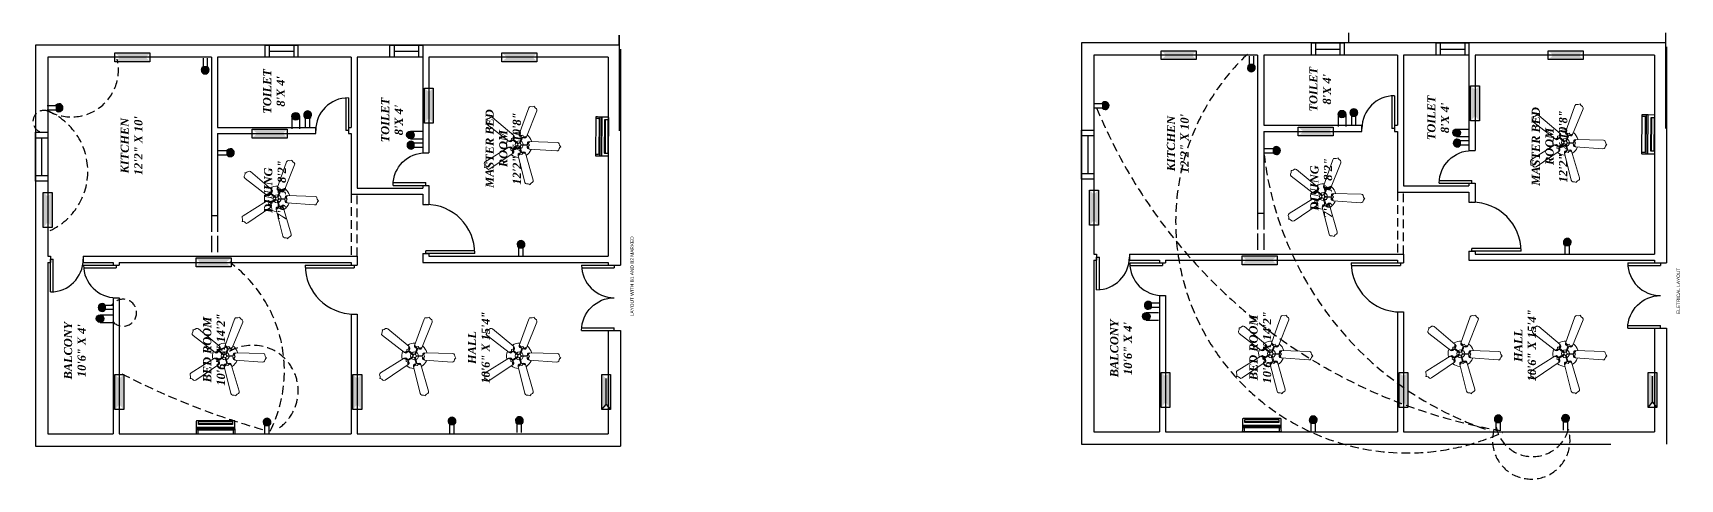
# Model space of a CAD drawing. Header units: millimetres. Extents: x 1844 to 6682, y 1234 to 4565.
# Drawn here: x 2737 to 3945, y 1237 to 1565 of the extents above; entities that cross this region are included whole.
import ezdxf

# ---------------------------------------------------------------- set-up
doc = ezdxf.new("R2010")
doc.units = ezdxf.units.MM
doc.linetypes.add('CURTAIN WALL', pattern=[15, 12, -3])
doc.linetypes.add('ELE_WIRE', pattern=[9.525, 6.35, -3.175])
doc.layers.add('2 DIMENSION', color=7, linetype='Continuous', true_color=0xb50810)
for name, color, linetype in [('5 TEXT', 252, 'Continuous'), ('6 WALL', 252, 'Continuous'), ('CIV_DOOR', 2, 'Continuous'), ('CIV_WINDOW', 3, 'Continuous'), ('LAYER1', 10, 'ELE_WIRE'), ('Layer3', 170, 'ELE_WIRE')]:
    doc.layers.add(name, color=color, linetype=linetype)
doc.layers.add('www.cadblocksfree.com', color=7, linetype='Continuous', lineweight=9)
doc.styles.add('MUDASSIR', font='ANTQUABI.TTF', dxfattribs={"height": 18})
doc.styles.get("Standard").update_dxf_attribs({"font": 'arial.ttf'})

# ---------------------------------------------------------------- blocks, each defined once
blk = doc.blocks.new('D1')
at = {"layer": 'CIV_DOOR'}
for p, q in [((-2, 0), (-2, -24)), ((0, 0), (0, -24)), ((0, -24), (-2, -24))]:
    blk.add_line(p, q, dxfattribs=at)
blk.add_arc((0, -24), 24, 90, 180, dxfattribs=at)
blk = doc.blocks.new('D2')
at = {"layer": 'CIV_DOOR'}
for p, q in [((-2, 0), (-2, -36)), ((0, 0), (0, -36)), ((0, -36), (-2, -36))]:
    blk.add_line(p, q, dxfattribs=at)
blk.add_arc((0, -36), 36, 90, 180, dxfattribs=at)
blk = doc.blocks.new('W2')
at = {"layer": 'CIV_WINDOW'}
for p, q in [((-4.5, 18), (4.5, 18)), ((-4.5, -18), (-4.5, 18)), ((-4.5, 14), (4.5, 14)), ((0, 14), (0, -14)), ((4.5, 18), (4.5, -18)), ((4.5, -14), (-4.5, -14)), ((4.5, -18), (-4.5, -18))]:
    blk.add_line(p, q, dxfattribs=at)
blk = doc.blocks.new('V1')
at = {"layer": 'CIV_WINDOW'}
for p, q in [((-4.5, 12), (4.5, 12)), ((-4.5, -12), (-4.5, 12)), ((4.5, 9), (-4.5, 9)), ((0, 9), (0, -9)), ((4.5, 12), (4.5, -12)), ((4.5, -9), (-4.5, -9)), ((4.5, -12), (-4.5, -12))]:
    blk.add_line(p, q, dxfattribs=at)
blk = doc.blocks.new('A$C62305F1E')
at = {"layer": 'www.cadblocksfree.com', "linetype": 'ByBlock'}
for p, q in [((318, 1471), (310, 1452)), ((310, 1452), (319, 1424)), ((339, 1494), (318, 1471)), ((319, 1424), (636, 960)), ((350, 1518), (339, 1494)), ((351, 1535), (350, 1518)), ((370, 1529), (351, 1535)), ((392, 1529), (370, 1529)), ((424, 1539), (392, 1529)), ((447, 1535), (424, 1539)), ((464, 1520), (447, 1535)), ((760, 1046), (464, 1520)), ((1217, 1480), (874, 1036)), ((993, 944), (1353, 1372)), ((1240, 1498), (1217, 1480)), ((1261, 1496), (1240, 1498)), ((1290, 1483), (1261, 1496)), ((1315, 1480), (1290, 1483)), ((1332, 1484), (1315, 1480)), ((1332, 1465), (1332, 1484)), ((1339, 1444), (1332, 1465)), ((1359, 1416), (1339, 1444)), ((1353, 1372), (1362, 1393)), ((1362, 1393), (1359, 1416)), ((697, 1006), (689, 984)), ((722, 1003), (697, 1006)), ((738, 1008), (722, 1003)), ((726, 976), (753, 1004)), ((728, 972), (758, 997)), ((746, 1025), (738, 1008)), ((749, 1040), (746, 1025)), ((754, 1038), (749, 1040)), ((753, 1004), (760, 1022)), ((760, 1022), (754, 1038)), ((758, 997), (768, 1016)), ((768, 1016), (760, 1046)), ((874, 1036), (865, 1013)), ((865, 1013), (871, 995)), ((871, 995), (900, 961)), ((882, 1031), (874, 1017)), ((874, 1017), (879, 999)), ((879, 999), (904, 966)), ((887, 1030), (882, 1031)), ((888, 1016), (887, 1030)), ((897, 999), (888, 1016)), ((913, 993), (897, 999)), ((29, 708), (18, 688)), ((18, 688), (18, 654)), ((49, 720), (29, 708)), ((591, 855), (49, 720)), ((95, 553), (634, 710)), ((622, 854), (591, 855)), ((597, 847), (594, 843)), ((594, 843), (606, 836)), ((614, 848), (597, 847)), ((606, 836), (620, 823)), ((620, 806), (610, 783)), ((610, 783), (628, 768)), ((629, 835), (614, 848)), ((620, 823), (620, 806)), ((637, 838), (622, 854)), ((634, 735), (627, 723)), ((627, 723), (630, 719)), ((628, 768), (637, 754)), ((647, 801), (629, 835)), ((630, 719), (645, 726)), ((637, 754), (634, 735)), ((634, 710), (654, 724)), ((636, 960), (655, 945)), ((652, 802), (637, 838)), ((645, 971), (643, 967)), ((643, 967), (654, 954)), ((659, 968), (645, 971)), ((645, 726), (652, 744)), ((650, 802), (647, 801)), ((651, 785), (654, 786)), ((652, 744), (651, 785)), ((769, 835), (652, 802)), ((654, 954), (672, 954)), ((654, 724), (661, 742)), ((655, 945), (674, 945)), ((656, 787), (775, 818)), ((661, 742), (656, 787)), ((678, 971), (659, 968)), ((672, 954), (712, 968)), ((674, 945), (715, 963)), ((689, 984), (678, 971)), ((712, 968), (713, 964)), ((715, 963), (781, 859)), ((731, 664), (721, 636)), ((727, 974), (726, 976)), ((796, 870), (728, 972)), ((751, 674), (731, 664)), ((751, 665), (734, 655)), ((789, 677), (751, 674)), ((789, 672), (751, 665)), ((775, 818), (769, 835)), ((781, 859), (796, 870)), ((795, 799), (789, 677)), ((789, 675), (789, 672)), ((813, 799), (795, 799)), ((805, 671), (806, 674)), ((845, 659), (805, 671)), ((806, 676), (813, 799)), ((850, 667), (806, 676)), ((900, 961), (823, 866)), ((823, 866), (837, 856)), ((837, 856), (913, 951)), ((842, 829), (837, 812)), ((837, 812), (951, 769)), ((957, 785), (842, 829)), ((865, 655), (850, 667)), ((904, 966), (902, 963)), ((936, 992), (913, 993)), ((913, 951), (946, 931)), ((915, 953), (917, 955)), ((917, 955), (951, 938)), ((941, 967), (936, 992)), ((951, 953), (941, 967)), ((951, 769), (942, 732)), ((942, 732), (945, 710)), ((945, 710), (969, 691)), ((946, 931), (968, 927)), ((956, 767), (950, 729)), ((950, 729), (955, 710)), ((970, 951), (951, 953)), ((951, 938), (971, 937)), ((953, 768), (956, 767)), ((955, 710), (969, 700)), ((979, 823), (957, 785)), ((962, 782), (959, 784)), ((986, 816), (962, 782)), ((965, 734), (974, 748)), ((968, 715), (965, 734)), ((968, 927), (993, 944)), ((974, 702), (968, 715)), ((969, 700), (974, 702)), ((969, 691), (1487, 481)), ((984, 953), (970, 951)), ((971, 937), (984, 947)), ((974, 748), (997, 760)), ((995, 834), (979, 823)), ((984, 947), (984, 953)), ((1001, 827), (986, 816)), ((991, 799), (1005, 813)), ((991, 783), (991, 799)), ((997, 760), (991, 783)), ((1019, 833), (995, 834)), ((1018, 824), (1001, 827)), ((1005, 813), (1018, 819)), ((1018, 819), (1018, 824)), ((1548, 644), (1019, 833)), ((11, 633), (0, 618)), ((0, 618), (16, 611)), ((18, 654), (11, 633)), ((16, 611), (35, 593)), ((35, 593), (50, 566)), ((50, 566), (66, 553)), ((66, 553), (95, 553)), ((721, 636), (681, 79)), ((734, 655), (729, 639)), ((729, 639), (733, 634)), ((733, 634), (743, 644)), ((743, 644), (760, 653)), ((760, 653), (776, 648)), ((776, 648), (795, 631)), ((795, 631), (814, 644)), ((814, 644), (830, 648)), ((830, 648), (848, 640)), ((860, 647), (845, 659)), ((848, 640), (858, 629)), ((855, 70), (871, 632)), ((858, 629), (862, 631)), ((862, 631), (860, 647)), ((871, 632), (865, 655)), ((1487, 481), (1510, 479)), ((1510, 479), (1531, 489)), ((1531, 489), (1551, 516)), ((1572, 627), (1548, 644)), ((1551, 516), (1569, 529)), ((1569, 529), (1587, 535)), ((1576, 607), (1572, 627)), ((1573, 576), (1576, 607)), ((1578, 550), (1573, 576)), ((1587, 535), (1578, 550)), ((681, 79), (686, 56)), ((686, 56), (702, 39)), ((702, 39), (734, 28)), ((734, 28), (752, 15)), ((752, 15), (764, 0)), ((764, 0), (775, 13)), ((775, 13), (798, 25)), ((798, 25), (828, 32)), ((828, 32), (846, 43)), ((846, 43), (855, 70))]:
    blk.add_line(p, q, dxfattribs=at)
for radius in [80, 32]:
    blk.add_circle((807, 834), radius, dxfattribs=at)
for start, end in [(69.8249, 103.765), (141.8249, 175.765), (213.8249, 247.765), (285.8249, 319.765), (357.8249, 31.765)]:
    blk.add_arc((807, 834), 256, start, end, dxfattribs=at)

msp = doc.modelspace()

# ---------------------------------------------------------------- hatches: boundary and pattern name
at = {"true_color": 0xf8d731}
h = msp.add_hatch(color=40, dxfattribs=at)
h.dxf.hatch_style = 1
h.paths.add_polyline_path([(2822.44, 1550.04), (2796.72, 1550.04), (2800.47, 1546.78), (2819.55, 1546.78)])
h.paths.add_polyline_path([(2819.55, 1546.78), (2800.47, 1546.78), (2796.72, 1543.53), (2822.44, 1543.53)])
h = msp.add_hatch(color=40, dxfattribs=at)
h.dxf.hatch_style = 1
h.paths.add_polyline_path([(3106.24, 1550.04), (3080.52, 1550.04), (3084.26, 1546.78), (3103.34, 1546.78)])
h.paths.add_polyline_path([(3103.34, 1546.78), (3084.26, 1546.78), (3080.52, 1543.53), (3106.24, 1543.53)])
h = msp.add_hatch(color=40, dxfattribs=at)
h.dxf.hatch_style = 1
h.paths.add_polyline_path([(3589.68, 1551.63), (3563.96, 1551.63), (3567.7, 1548.37), (3586.78, 1548.37)])
h.paths.add_polyline_path([(3586.78, 1548.37), (3567.7, 1548.37), (3563.96, 1545.12), (3589.68, 1545.12)])
h = msp.add_hatch(color=40, dxfattribs=at)
h.dxf.hatch_style = 1
h.paths.add_polyline_path([(3873.47, 1551.63), (3847.75, 1551.63), (3851.49, 1548.37), (3870.57, 1548.37)])
h.paths.add_polyline_path([(3870.57, 1548.37), (3851.49, 1548.37), (3847.75, 1545.12), (3873.47, 1545.12)])
at = {"true_color": 0x991b1e}
h = msp.add_hatch(color=244, dxfattribs=at)
h.dxf.hatch_style = 1
h.paths.add_polyline_path([(2864.46, 1539.89), (2861.34, 1539.89, 3.4000032)])
h = msp.add_hatch(color=244, dxfattribs=at)
h.dxf.hatch_style = 1
h.paths.add_polyline_path([(3631.69, 1541.48), (3628.57, 1541.48, 3.4000032)])
at = {"true_color": 0xf8d731}
h = msp.add_hatch(color=40, dxfattribs=at)
h.dxf.hatch_style = 1
h.paths.add_polyline_path([(3023.69, 1524.22), (3023.69, 1498.5), (3026.95, 1502.24), (3026.95, 1521.32)])
h.paths.add_polyline_path([(3026.95, 1521.32), (3026.95, 1502.24), (3030.2, 1498.5), (3030.2, 1524.22)])
h = msp.add_hatch(color=40, dxfattribs=at)
h.dxf.hatch_style = 1
h.paths.add_polyline_path([(3790.92, 1525.81), (3790.92, 1500.09), (3794.18, 1503.83), (3794.18, 1522.91)])
h.paths.add_polyline_path([(3794.18, 1522.91), (3794.18, 1503.83), (3797.43, 1500.09), (3797.43, 1525.81)])
at = {"true_color": 0x991b1e}
h = msp.add_hatch(color=244, dxfattribs=at)
h.dxf.hatch_style = 1
h.paths.add_polyline_path([(2753.28, 1511.32), (2753.28, 1508.2, 3.4000032)])
h = msp.add_hatch(color=244, dxfattribs=at)
h.dxf.hatch_style = 1
h.paths.add_polyline_path([(3520.51, 1512.91), (3520.51, 1509.79, 3.4000032)])
at = {"true_color": 0xf8d731}
h = msp.add_hatch(color=40, dxfattribs=at)
h.dxf.hatch_style = 1
h.paths.add_polyline_path([(2926.56, 1503.47, 1), (2932.13, 1503.47, 1)])
at = {"true_color": 0x991b1e}
h = msp.add_hatch(color=244, dxfattribs=at)
h.dxf.hatch_style = 1
h.paths.add_polyline_path([(2939.63, 1502.1, 3.4000032), (2936.51, 1502.1)])
at = {"true_color": 0xf8d731}
h = msp.add_hatch(color=40, dxfattribs=at)
h.dxf.hatch_style = 1
h.paths.add_polyline_path([(3693.79, 1505.06, 1), (3699.36, 1505.06, 1)])
at = {"true_color": 0x991b1e}
h = msp.add_hatch(color=244, dxfattribs=at)
h.dxf.hatch_style = 1
h.paths.add_polyline_path([(3703.74, 1503.68), (3706.86, 1503.68, 3.4000032)])
at = {"true_color": 0xf8d731}
h = msp.add_hatch(color=40, dxfattribs=at)
h.dxf.hatch_style = 1
h.paths.add_polyline_path([(2922.99, 1494.04), (2897.27, 1494.04), (2901.01, 1490.78), (2920.09, 1490.78)])
h.paths.add_polyline_path([(2920.09, 1490.78), (2901.01, 1490.78), (2897.27, 1487.53), (2922.99, 1487.53)])
h = msp.add_hatch(color=40, dxfattribs=at)
h.dxf.hatch_style = 1
h.paths.add_polyline_path([(3016.22, 1489.78, 1), (3010.65, 1489.78, 1)])
h = msp.add_hatch(color=40, dxfattribs=at)
h.dxf.hatch_style = 1
h.paths.add_polyline_path([(3690.22, 1495.63), (3664.5, 1495.63), (3668.24, 1492.37), (3687.32, 1492.37)])
h.paths.add_polyline_path([(3687.32, 1492.37), (3668.24, 1492.37), (3664.5, 1489.12), (3690.22, 1489.12)])
h = msp.add_hatch(color=40, dxfattribs=at)
h.dxf.hatch_style = 1
h.paths.add_polyline_path([(3783.45, 1491.37, 1), (3777.88, 1491.37, 1)])
at = {"true_color": 0x991b1e}
h = msp.add_hatch(color=244, dxfattribs=at)
h.dxf.hatch_style = 1
h.paths.add_polyline_path([(3783.48, 1482.28), (3783.48, 1485.4, 3.4000032)])
h = msp.add_hatch(color=244, dxfattribs=at)
h.dxf.hatch_style = 1
h.paths.add_polyline_path([(2878.91, 1478.3), (2878.91, 1475.18, 3.4000032)])
h = msp.add_hatch(color=244, dxfattribs=at)
h.dxf.hatch_style = 1
h.paths.add_polyline_path([(3016.25, 1480.69), (3016.25, 1483.81, 3.4000032)])
h = msp.add_hatch(color=244, dxfattribs=at)
h.dxf.hatch_style = 1
h.paths.add_polyline_path([(3646.14, 1479.89), (3646.14, 1476.77, 3.4000032)])
at = {"true_color": 0xf8d731}
h = msp.add_hatch(color=40, dxfattribs=at)
h.dxf.hatch_style = 1
h.paths.add_polyline_path([(2744.19, 1447.58), (2744.19, 1421.86), (2747.45, 1425.6), (2747.45, 1444.68)])
h.paths.add_polyline_path([(2747.45, 1444.68), (2747.45, 1425.6), (2750.7, 1421.86), (2750.7, 1447.58)])
h = msp.add_hatch(color=40, dxfattribs=at)
h.dxf.hatch_style = 1
h.paths.add_polyline_path([(3511.42, 1449.17), (3511.42, 1423.45), (3514.68, 1427.19), (3514.68, 1446.27)])
h.paths.add_polyline_path([(3514.68, 1446.27), (3514.68, 1427.19), (3517.93, 1423.45), (3517.93, 1449.17)])
at = {"true_color": 0x991b1e}
h = msp.add_hatch(color=244, dxfattribs=at)
h.dxf.hatch_style = 1
h.paths.add_polyline_path([(3860.23, 1408.54), (3863.35, 1408.54, 3.4000032)])
h = msp.add_hatch(color=244, dxfattribs=at)
h.dxf.hatch_style = 1
h.paths.add_polyline_path([(3096.12, 1406.95, 3.4000032), (3093, 1406.95)])
at = {"true_color": 0xf8d731}
h = msp.add_hatch(color=40, dxfattribs=at)
h.dxf.hatch_style = 1
h.paths.add_polyline_path([(2856.21, 1392.96), (2881.93, 1392.96), (2878.19, 1396.22), (2859.11, 1396.22)])
h.paths.add_polyline_path([(2859.11, 1396.22), (2878.19, 1396.22), (2881.93, 1399.48), (2856.21, 1399.48)])
h = msp.add_hatch(color=40, dxfattribs=at)
h.dxf.hatch_style = 1
h.paths.add_polyline_path([(3623.44, 1394.55), (3649.16, 1394.55), (3645.42, 1397.81), (3626.34, 1397.81)])
h.paths.add_polyline_path([(3626.34, 1397.81), (3645.42, 1397.81), (3649.16, 1401.06), (3623.44, 1401.06)])
at = {"true_color": 0x991b1e}
h = msp.add_hatch(color=244, dxfattribs=at)
h.dxf.hatch_style = 1
h.paths.add_polyline_path([(2789.74, 1364.7, 3.4000032), (2789.74, 1361.58)])
h = msp.add_hatch(color=244, dxfattribs=at)
h.dxf.hatch_style = 1
h.paths.add_polyline_path([(3556.97, 1363.17), (3556.97, 1366.29, 3.4000032)])
at = {"true_color": 0xf8d731}
h = msp.add_hatch(color=40, dxfattribs=at)
h.dxf.hatch_style = 1
h.paths.add_polyline_path([(2788.6, 1354.99, 1), (2783.03, 1354.99, 1)])
h = msp.add_hatch(color=40, dxfattribs=at)
h.dxf.hatch_style = 1
h.paths.add_polyline_path([(3555.83, 1356.58, 1), (3550.26, 1356.58, 1)])
h = msp.add_hatch(color=40, dxfattribs=at)
h.dxf.hatch_style = 1
h.paths.add_polyline_path([(2796.69, 1313.93), (2796.69, 1288.21), (2799.95, 1291.95), (2799.95, 1311.03)])
h.paths.add_polyline_path([(2799.95, 1311.03), (2799.95, 1291.95), (2803.2, 1288.21), (2803.2, 1313.93)])
h = msp.add_hatch(color=40, dxfattribs=at)
h.dxf.hatch_style = 1
h.paths.add_polyline_path([(2971.19, 1313.93), (2971.19, 1288.21), (2974.45, 1291.95), (2974.45, 1311.03)])
h.paths.add_polyline_path([(2974.45, 1311.03), (2974.45, 1291.95), (2977.7, 1288.21), (2977.7, 1313.93)])
h = msp.add_hatch(color=40, dxfattribs=at)
h.dxf.hatch_style = 1
h.paths.add_polyline_path([(3153.77, 1313.93), (3153.77, 1288.21), (3157.02, 1291.95), (3157.02, 1311.03)])
h.paths.add_polyline_path([(3157.02, 1311.03), (3157.02, 1291.95), (3160.28, 1288.21), (3160.28, 1313.93)])
h = msp.add_hatch(color=40, dxfattribs=at)
h.dxf.hatch_style = 1
h.paths.add_polyline_path([(3563.92, 1315.52), (3563.92, 1289.8), (3567.18, 1293.54), (3567.18, 1312.62)])
h.paths.add_polyline_path([(3567.18, 1312.62), (3567.18, 1293.54), (3570.43, 1289.8), (3570.43, 1315.52)])
h = msp.add_hatch(color=40, dxfattribs=at)
h.dxf.hatch_style = 1
h.paths.add_polyline_path([(3738.42, 1315.52), (3738.42, 1289.8), (3741.68, 1293.54), (3741.68, 1312.62)])
h.paths.add_polyline_path([(3741.68, 1312.62), (3741.68, 1293.54), (3744.93, 1289.8), (3744.93, 1315.52)])
h = msp.add_hatch(color=40, dxfattribs=at)
h.dxf.hatch_style = 1
h.paths.add_polyline_path([(3921, 1315.52), (3921, 1289.8), (3924.25, 1293.54), (3924.25, 1312.62)])
h.paths.add_polyline_path([(3924.25, 1312.62), (3924.25, 1293.54), (3927.51, 1289.8), (3927.51, 1315.52)])
at = {"true_color": 0x991b1e}
h = msp.add_hatch(color=244, dxfattribs=at)
h.dxf.hatch_style = 1
h.paths.add_polyline_path([(2909.83, 1276.53, 3.4000032), (2906.71, 1276.53)])
h = msp.add_hatch(color=244, dxfattribs=at)
h.dxf.hatch_style = 1
h.paths.add_polyline_path([(3045.52, 1277.24, 3.4000032), (3042.4, 1277.24)])
h = msp.add_hatch(color=244, dxfattribs=at)
h.dxf.hatch_style = 1
h.paths.add_polyline_path([(3094.89, 1277.65, 3.4000032), (3091.77, 1277.65)])
h = msp.add_hatch(color=244, dxfattribs=at)
h.dxf.hatch_style = 1
h.paths.add_polyline_path([(3673.94, 1278.12), (3677.06, 1278.12, 3.4000032)])
h = msp.add_hatch(color=244, dxfattribs=at)
h.dxf.hatch_style = 1
h.paths.add_polyline_path([(3809.63, 1278.83), (3812.75, 1278.83, 3.4000032)])
h = msp.add_hatch(color=244, dxfattribs=at)
h.dxf.hatch_style = 1
h.paths.add_polyline_path([(3859, 1279.24), (3862.12, 1279.24, 3.4000032)])

# ---------------------------------------------------------------- linework, layer by layer
for p, q in [((3166.62, 1555.78), (3166.62, 1563.11)), ((3166.62, 1563.11), (3166.62, 1492.84)), ((3701.59, 1557.37), (3701.59, 1564.7)), ((3933.85, 1564.7), (3933.85, 1494.43)), ((2861.34, 1546.14), (2861.34, 1539.89)), ((2864.46, 1546.14), (2864.46, 1539.89)), ((3628.57, 1547.73), (3628.57, 1541.48)), ((3631.69, 1547.73), (3631.69, 1541.48)), ((2861.34, 1539.89), (2861.34, 1539.89)), ((2864.46, 1539.89), (2861.34, 1539.89)), ((2864.46, 1539.89), (2864.46, 1539.89)), ((3628.57, 1541.48), (3628.57, 1541.48)), ((3631.69, 1541.48), (3628.57, 1541.48)), ((3631.69, 1541.48), (3631.69, 1541.48)), ((2747.03, 1511.32), (2753.28, 1511.32)), ((2750.11, 1511.32), (2750.11, 1511.32)), ((3514.26, 1512.91), (3520.51, 1512.91)), ((3517.34, 1512.91), (3517.34, 1512.91)), ((2747.03, 1508.2), (2753.28, 1508.2)), ((2750.11, 1508.2), (2750.11, 1508.2)), ((2926.56, 1503.47), (2926.56, 1494.37)), ((2932.13, 1503.47), (2932.13, 1494.37)), ((2936.51, 1495.85), (2936.51, 1502.1)), ((2936.51, 1502.1), (2936.51, 1502.1)), ((2936.51, 1502.1), (2939.63, 1502.1)), ((2939.63, 1495.85), (2939.63, 1502.1)), ((2939.63, 1502.1), (2939.63, 1502.1)), ((3514.26, 1509.79), (3520.51, 1509.79)), ((3517.34, 1509.79), (3517.34, 1509.79)), ((3693.79, 1505.06), (3693.79, 1495.95)), ((3699.36, 1505.06), (3699.36, 1495.95)), ((3703.74, 1497.44), (3703.74, 1503.68)), ((3703.74, 1503.68), (3703.74, 1503.68)), ((3703.74, 1503.68), (3706.86, 1503.68)), ((3706.86, 1497.44), (3706.86, 1503.68)), ((3706.86, 1503.68), (3706.86, 1503.68)), ((3013.44, 1492.57), (3022.54, 1492.57)), ((3013.44, 1487), (3022.54, 1487)), ((3780.67, 1494.15), (3789.77, 1494.15)), ((3780.67, 1488.59), (3789.77, 1488.59)), ((2872.66, 1478.3), (2878.91, 1478.3)), ((2872.66, 1475.18), (2878.91, 1475.18)), ((2878.91, 1478.3), (2878.91, 1478.3)), ((2878.91, 1478.3), (2878.91, 1475.18)), ((2878.91, 1475.18), (2878.91, 1475.18)), ((3022.5, 1483.81), (3016.25, 1483.81)), ((3016.25, 1483.81), (3016.25, 1483.81)), ((3016.25, 1480.69), (3016.25, 1483.81)), ((3022.5, 1480.69), (3016.25, 1480.69)), ((3016.25, 1480.69), (3016.25, 1480.69)), ((3639.89, 1479.89), (3646.14, 1479.89)), ((3639.89, 1476.77), (3646.14, 1476.77)), ((3646.14, 1479.89), (3646.14, 1479.89)), ((3646.14, 1479.89), (3646.14, 1476.77)), ((3646.14, 1476.77), (3646.14, 1476.77)), ((3789.73, 1485.4), (3783.48, 1485.4)), ((3783.48, 1485.4), (3783.48, 1485.4)), ((3783.48, 1482.28), (3783.48, 1485.4)), ((3789.73, 1482.28), (3783.48, 1482.28)), ((3783.48, 1482.28), (3783.48, 1482.28)), ((3093, 1400.7), (3093, 1406.95)), ((3093, 1406.95), (3093, 1406.95)), ((3093, 1406.95), (3096.12, 1406.95)), ((3096.12, 1400.7), (3096.12, 1406.95)), ((3096.12, 1406.95), (3096.12, 1406.95)), ((3860.23, 1402.29), (3860.23, 1408.54)), ((3860.23, 1408.54), (3860.23, 1408.54)), ((3860.23, 1408.54), (3863.35, 1408.54)), ((3863.35, 1402.29), (3863.35, 1408.54)), ((3863.35, 1408.54), (3863.35, 1408.54)), ((3563.21, 1366.29), (3556.97, 1366.29)), ((3556.97, 1366.29), (3556.97, 1366.29)), ((3556.97, 1363.17), (3556.97, 1366.29)), ((2785.81, 1357.77), (2794.92, 1357.77)), ((2795.98, 1364.7), (2789.74, 1364.7)), ((2789.74, 1364.7), (2789.74, 1364.7)), ((2789.74, 1361.58), (2789.74, 1364.7)), ((2795.98, 1361.58), (2789.74, 1361.58)), ((2789.74, 1361.58), (2789.74, 1361.58)), ((3553.04, 1359.36), (3562.15, 1359.36)), ((3553.04, 1353.79), (3562.15, 1353.79)), ((3563.21, 1363.17), (3556.97, 1363.17)), ((3556.97, 1363.17), (3556.97, 1363.17)), ((2785.81, 1352.2), (2794.92, 1352.2)), ((3157.02, 1291.95), (3157.02, 1311.03)), ((3924.25, 1293.54), (3924.25, 1312.62)), ((3921, 1289.8), (3924.25, 1293.54)), ((3924.25, 1293.54), (3927.51, 1289.8)), ((3153.77, 1288.21), (3157.02, 1291.95)), ((3157.02, 1291.95), (3160.28, 1288.21)), ((2906.71, 1270.28), (2906.71, 1276.53)), ((2906.71, 1276.53), (2906.71, 1276.53)), ((2906.71, 1276.53), (2909.83, 1276.53)), ((2909.83, 1270.28), (2909.83, 1276.53)), ((2909.83, 1276.53), (2909.83, 1276.53)), ((3042.4, 1271), (3042.4, 1277.24)), ((3042.4, 1277.24), (3042.4, 1277.24)), ((3042.4, 1277.24), (3045.52, 1277.24)), ((3045.52, 1271), (3045.52, 1277.24)), ((3045.52, 1277.24), (3045.52, 1277.24)), ((3091.77, 1271.41), (3091.77, 1277.65)), ((3091.77, 1277.65), (3091.77, 1277.65)), ((3091.77, 1277.65), (3094.89, 1277.65)), ((3094.89, 1271.41), (3094.89, 1277.65)), ((3094.89, 1277.65), (3094.89, 1277.65)), ((3673.94, 1271.87), (3673.94, 1278.12)), ((3673.94, 1278.12), (3673.94, 1278.12)), ((3673.94, 1278.12), (3677.06, 1278.12)), ((3677.06, 1271.87), (3677.06, 1278.12)), ((3677.06, 1278.12), (3677.06, 1278.12)), ((3809.63, 1272.59), (3809.63, 1278.83)), ((3809.63, 1278.83), (3809.63, 1278.83)), ((3809.63, 1278.83), (3812.75, 1278.83)), ((3812.75, 1272.59), (3812.75, 1278.83)), ((3812.75, 1278.83), (3812.75, 1278.83)), ((3859, 1273), (3859, 1279.24)), ((3859, 1279.24), (3859, 1279.24)), ((3859, 1279.24), (3862.12, 1279.24)), ((3862.12, 1273), (3862.12, 1279.24)), ((3862.12, 1279.24), (3862.12, 1279.24))]:
    msp.add_line(p, q)
for points in [[(2796.72, 1550.04), (2822.44, 1550.04), (2822.44, 1543.53), (2796.72, 1543.53)], [(3080.52, 1550.04), (3106.24, 1550.04), (3106.24, 1543.53), (3080.52, 1543.53)], [(3563.96, 1551.63), (3589.68, 1551.63), (3589.68, 1545.12), (3563.96, 1545.12)], [(3847.75, 1551.63), (3873.47, 1551.63), (3873.47, 1545.12), (3847.75, 1545.12)], [(3023.69, 1498.5), (3023.69, 1524.22), (3030.2, 1524.22), (3030.2, 1498.5)], [(3790.92, 1500.09), (3790.92, 1525.81), (3797.43, 1525.81), (3797.43, 1500.09)], [(2897.27, 1494.04), (2922.99, 1494.04), (2922.99, 1487.53), (2897.27, 1487.53)], [(3664.5, 1495.63), (3690.22, 1495.63), (3690.22, 1489.12), (3664.5, 1489.12)], [(2744.19, 1421.86), (2744.19, 1447.58), (2750.7, 1447.58), (2750.7, 1421.86)], [(3511.42, 1423.45), (3511.42, 1449.17), (3517.93, 1449.17), (3517.93, 1423.45)], [(2881.93, 1392.96), (2856.21, 1392.96), (2856.21, 1399.48), (2881.93, 1399.48)], [(3649.16, 1394.55), (3623.44, 1394.55), (3623.44, 1401.06), (3649.16, 1401.06)], [(2796.69, 1288.21), (2796.69, 1313.93), (2803.2, 1313.93), (2803.2, 1288.21)], [(2971.19, 1288.21), (2971.19, 1313.93), (2977.7, 1313.93), (2977.7, 1288.21)], [(3153.77, 1288.21), (3153.77, 1313.93), (3160.28, 1313.93), (3160.28, 1288.21)], [(3563.92, 1289.8), (3563.92, 1315.52), (3570.43, 1315.52), (3570.43, 1289.8)], [(3738.42, 1289.8), (3738.42, 1315.52), (3744.93, 1315.52), (3744.93, 1289.8)], [(3921, 1289.8), (3921, 1315.52), (3927.51, 1315.52), (3927.51, 1289.8)]]:
    msp.add_lwpolyline(points, close=True)
for centre in [(2929.34, 1503.47), (3696.57, 1505.06), (3013.44, 1489.78), (3780.67, 1491.37), (2785.81, 1354.99), (3553.04, 1356.58)]:
    msp.add_circle(centre, 2.78)
for centre, start, end in [((2862.9, 1537.47), 122.77905, 57.22095), ((3630.13, 1539.06), 122.77905, 57.22095), ((2755.7, 1509.76), 212.77905, 147.22095), ((3522.93, 1511.35), 212.77905, 147.22095), ((2938.07, 1504.52), 302.77905, 237.22095), ((3705.3, 1506.11), 302.77905, 237.22095), ((3781.06, 1483.84), 32.77905, 327.22095), ((2881.33, 1476.74), 212.77905, 147.22095), ((3013.83, 1482.25), 32.77905, 327.22095), ((3648.56, 1478.33), 212.77905, 147.22095), ((3861.79, 1410.96), 302.77905, 237.22095), ((3094.56, 1409.37), 302.77905, 237.22095), ((2787.31, 1363.14), 32.77905, 327.22095), ((3554.54, 1364.73), 32.77905, 327.22095), ((2908.27, 1278.95), 302.77905, 237.22095), ((3043.96, 1279.67), 302.77905, 237.22095), ((3093.33, 1280.08), 302.77905, 237.22095), ((3675.5, 1280.54), 302.77905, 237.22095), ((3811.19, 1281.26), 302.77905, 237.22095), ((3860.56, 1281.67), 302.77905, 237.22095)]:
    msp.add_arc(centre, 2.88, start, end)
at = {"layer": '2 DIMENSION'}
for points in [[(3149.41, 1503.09, 0.1370235), (3149.3, 1502.74), (3149.3, 1502.6), (3149.09, 1474.81, 0.1173538), (3149.2, 1474.31), (3149.27, 1474.31), (3149.34, 1474.35, -0.0167744), (3153.58, 1474.45), (3158.15, 1474.42, 0.3753807), (3158.69, 1474.91), (3158.89, 1502.35, 0.38671), (3158.36, 1502.85), (3153.79, 1502.89, -0.0169697), (3149.55, 1503.05), (3149.47, 1503.09), (3149.41, 1503.09)], [(3149.1, 1475.64), (3151.35, 1475.62, 0.3757179), (3151.87, 1476.37), (3152.05, 1501, 0.3817549), (3151.54, 1501.76), (3149.29, 1501.76)], [(3916.64, 1504.68, 0.1370235), (3916.54, 1504.33), (3916.53, 1504.19), (3916.33, 1476.4, 0.1173538), (3916.43, 1475.9), (3916.5, 1475.9), (3916.57, 1475.94, -0.0167744), (3920.81, 1476.04), (3925.38, 1476.01, 0.3753807), (3925.92, 1476.5), (3926.12, 1503.94, 0.38671), (3925.59, 1504.44), (3921.02, 1504.48, -0.0169697), (3916.78, 1504.64), (3916.7, 1504.68), (3916.64, 1504.68)], [(3916.33, 1477.23), (3918.58, 1477.21, 0.3757179), (3919.1, 1477.96), (3919.28, 1502.58, 0.3817549), (3918.77, 1503.35), (3916.52, 1503.35)], [(3623.41, 1272.12, 0.1370235), (3623.76, 1272.01), (3623.91, 1272.01), (3651.7, 1272.01, 0.1173538), (3652.19, 1272.12), (3652.19, 1272.18), (3652.15, 1272.25, -0.0167744), (3652.02, 1276.5), (3652.02, 1281.06, 0.3753807), (3651.52, 1281.6), (3624.08, 1281.6, 0.38671), (3623.59, 1281.07), (3623.58, 1276.5, -0.0169697), (3623.45, 1272.26), (3623.41, 1272.18), (3623.41, 1272.12)], [(2856.18, 1270.53, 0.1370235), (2856.53, 1270.42), (2856.68, 1270.42), (2884.47, 1270.42, 0.1173538), (2884.96, 1270.53), (2884.96, 1270.59), (2884.92, 1270.66, -0.0167744), (2884.79, 1274.91), (2884.79, 1279.47, 0.3753807), (2884.29, 1280.02), (2856.85, 1280.02, 0.38671), (2856.35, 1279.48), (2856.35, 1274.91, -0.0169697), (2856.22, 1270.67), (2856.18, 1270.59), (2856.18, 1270.53)], [(2883.63, 1270.42), (2883.63, 1272.66, 0.3757179), (2882.88, 1273.19), (2858.26, 1273.19, 0.3817549), (2857.5, 1272.66), (2857.51, 1270.42)], [(3650.86, 1272.01), (3650.86, 1274.25, 0.3757179), (3650.12, 1274.77), (3625.49, 1274.77, 0.3817549), (3624.73, 1274.25), (3624.74, 1272.01)]]:
    msp.add_lwpolyline(points, format="xyb", dxfattribs=at)
for points in [[(3152.37, 1502.43), (3152.18, 1474.93)], [(3152.31, 1474.94), (3152.51, 1502.43)], [(3153.69, 1502.4), (3153.49, 1474.95)], [(3153.62, 1474.95), (3153.82, 1502.4)], [(3156.15, 1476.21), (3156.33, 1501.09)], [(3156.42, 1476.21), (3156.6, 1501.09)], [(3919.61, 1504.02), (3919.41, 1476.52)], [(3919.54, 1476.53), (3919.74, 1504.02)], [(3920.92, 1503.99), (3920.72, 1476.54)], [(3920.85, 1476.54), (3921.05, 1503.98)], [(3923.38, 1477.8), (3923.56, 1502.68)], [(3923.65, 1477.8), (3923.83, 1502.68)], [(2884.31, 1273.63), (2856.82, 1273.63)], [(2856.82, 1273.5), (2884.32, 1273.5)], [(2884.29, 1274.95), (2856.84, 1274.95)], [(2856.84, 1274.81), (2884.29, 1274.81)], [(2883.01, 1277.73), (2858.13, 1277.73)], [(2883.01, 1277.46), (2858.13, 1277.46)], [(3651.55, 1275.22), (3624.05, 1275.22)], [(3624.05, 1275.09), (3651.55, 1275.09)], [(3624.07, 1276.4), (3651.52, 1276.4)], [(3651.52, 1276.53), (3624.08, 1276.53)], [(3650.24, 1279.32), (3625.36, 1279.32)], [(3650.24, 1279.05), (3625.36, 1279.05)]]:
    msp.add_lwpolyline(points, dxfattribs=at)
for points in [[(3155.84, 1476.39), (3156.02, 1500.92, -0.4142136), (3156.2, 1501.09), (3158.1, 1501.08, -0.4142136), (3158.27, 1500.9), (3158.09, 1476.37, -0.4142136), (3157.92, 1476.2), (3156.02, 1476.21, -0.4142136)], [(3923.07, 1477.98), (3923.25, 1502.51, -0.4142136), (3923.43, 1502.68), (3925.33, 1502.67, -0.4142136), (3925.5, 1502.49), (3925.32, 1477.96, -0.4142136), (3925.15, 1477.79), (3923.25, 1477.8, -0.4142136)], [(3650.07, 1278.74), (3625.54, 1278.74, -0.4142136), (3625.36, 1278.92), (3625.36, 1280.82, -0.4142136), (3625.54, 1280.99), (3650.07, 1280.99, -0.4142136), (3650.24, 1280.82), (3650.24, 1278.92, -0.4142136)], [(2882.83, 1277.15), (2858.31, 1277.15, -0.4142136), (2858.13, 1277.33), (2858.13, 1279.23, -0.4142136), (2858.31, 1279.4), (2882.83, 1279.4, -0.4142136), (2883.01, 1279.23), (2883.01, 1277.33, -0.4142136)]]:
    msp.add_lwpolyline(points, format="xyb", close=True, dxfattribs=at)
at = {"layer": '6 WALL'}
for p, q in [((3166.62, 1555.78), (2738.45, 1555.78)), ((2738.45, 1555.78), (2738.45, 1261.28)), ((2867.45, 1546.78), (2747.45, 1546.78)), ((2747.45, 1546.78), (2747.45, 1400.78)), ((2867.45, 1546.78), (2867.45, 1430.78)), ((2969.95, 1546.78), (2871.95, 1546.78)), ((2871.95, 1546.78), (2871.95, 1495.28)), ((2969.95, 1546.78), (2969.95, 1495.28)), ((3022.45, 1546.78), (2974.45, 1546.78)), ((2974.45, 1546.78), (2974.45, 1450.78)), ((3022.45, 1546.78), (3022.45, 1476.78)), ((3158.45, 1546.78), (3026.95, 1546.78)), ((3026.95, 1546.78), (3026.95, 1476.78)), ((3158.45, 1546.78), (3158.45, 1400.78)), ((3167.45, 1552.78), (3167.45, 1394.28)), ((3933.85, 1557.37), (3505.68, 1557.37)), ((3505.68, 1557.37), (3505.68, 1262.87)), ((3634.68, 1548.37), (3514.68, 1548.37)), ((3514.68, 1548.37), (3514.68, 1402.37)), ((3634.68, 1548.37), (3634.68, 1432.37)), ((3737.18, 1548.37), (3639.18, 1548.37)), ((3639.18, 1548.37), (3639.18, 1496.87)), ((3737.18, 1548.37), (3737.18, 1496.87)), ((3789.68, 1548.37), (3741.68, 1548.37)), ((3741.68, 1548.37), (3741.68, 1452.37)), ((3789.68, 1548.37), (3789.68, 1478.37)), ((3925.68, 1548.37), (3794.18, 1548.37)), ((3794.18, 1548.37), (3794.18, 1478.37)), ((3925.68, 1548.37), (3925.68, 1402.37)), ((3934.68, 1554.37), (3934.68, 1395.87)), ((2871.95, 1495.28), (2943.95, 1495.28)), ((2871.95, 1490.78), (2943.95, 1490.78)), ((2871.95, 1490.78), (2871.95, 1430.78)), ((2943.95, 1490.78), (2943.95, 1495.28)), ((2967.95, 1495.28), (2969.95, 1495.28)), ((2967.95, 1495.28), (2967.95, 1490.78)), ((2967.95, 1490.78), (2969.95, 1490.78)), ((2969.95, 1490.78), (2969.95, 1446.28)), ((3639.18, 1496.87), (3711.18, 1496.87)), ((3639.18, 1492.37), (3711.18, 1492.37)), ((3639.18, 1492.37), (3639.18, 1432.37)), ((3711.18, 1492.37), (3711.18, 1496.87)), ((3735.18, 1496.87), (3737.18, 1496.87)), ((3735.18, 1496.87), (3735.18, 1492.37)), ((3735.18, 1492.37), (3737.18, 1492.37)), ((3737.18, 1492.37), (3737.18, 1447.87)), ((3022.45, 1476.78), (3026.95, 1476.78)), ((3789.68, 1478.37), (3794.18, 1478.37)), ((2974.45, 1450.78), (3022.45, 1450.78)), ((3022.45, 1452.78), (3026.95, 1452.78)), ((3022.45, 1452.78), (3022.45, 1450.78)), ((3026.95, 1452.78), (3026.95, 1438.78)), ((3741.68, 1452.37), (3789.68, 1452.37)), ((3789.68, 1454.37), (3794.18, 1454.37)), ((3789.68, 1454.37), (3789.68, 1452.37)), ((3794.18, 1454.37), (3794.18, 1440.37)), ((2969.95, 1446.28), (3022.45, 1446.28)), ((3022.45, 1446.28), (3022.45, 1438.78)), ((3022.45, 1438.78), (3026.95, 1438.78)), ((3737.18, 1447.87), (3789.68, 1447.87)), ((3789.68, 1447.87), (3789.68, 1440.37)), ((3789.68, 1440.37), (3794.18, 1440.37)), ((2867.45, 1430.78), (2871.95, 1430.78)), ((3634.68, 1432.37), (3639.18, 1432.37)), ((3022.45, 1402.78), (3026.95, 1402.78)), ((3022.45, 1402.78), (3022.45, 1396.28)), ((3026.95, 1402.78), (3026.95, 1400.78)), ((3514.68, 1402.37), (3516.68, 1402.37)), ((3516.68, 1402.37), (3516.68, 1397.87)), ((3540.68, 1402.37), (3741.68, 1402.37)), ((3540.68, 1402.37), (3540.68, 1397.87)), ((3741.68, 1402.37), (3741.68, 1395.87)), ((3789.68, 1404.37), (3794.18, 1404.37)), ((3789.68, 1404.37), (3789.68, 1397.87)), ((3794.18, 1404.37), (3794.18, 1402.37)), ((3794.18, 1402.37), (3925.68, 1402.37)), ((2747.45, 1400.78), (2749.45, 1400.78)), ((2747.45, 1396.28), (2747.45, 1270.28)), ((2747.45, 1396.28), (2749.45, 1396.28)), ((2749.45, 1400.78), (2749.45, 1396.28)), ((2773.45, 1400.78), (2974.45, 1400.78)), ((2773.45, 1400.78), (2773.45, 1396.28)), ((2773.45, 1396.28), (2795.45, 1396.28)), ((2795.45, 1396.28), (2795.45, 1394.28)), ((2795.45, 1394.28), (2799.95, 1394.28)), ((2799.95, 1396.28), (2969.95, 1396.28)), ((2799.95, 1396.28), (2799.95, 1394.28)), ((2871.95, 1396.28), (2969.95, 1396.28)), ((2969.95, 1396.28), (2969.95, 1394.28)), ((2969.95, 1394.28), (2974.45, 1394.28)), ((2974.45, 1400.78), (2974.45, 1394.28)), ((3022.45, 1396.28), (3158.45, 1396.28)), ((3026.95, 1400.78), (3158.45, 1400.78)), ((3158.45, 1396.28), (3158.45, 1394.28)), ((3158.45, 1394.28), (3167.45, 1394.28)), ((3514.68, 1397.87), (3514.68, 1271.87)), ((3514.68, 1397.87), (3516.68, 1397.87)), ((3540.68, 1397.87), (3562.68, 1397.87)), ((3562.68, 1397.87), (3562.68, 1395.87)), ((3562.68, 1395.87), (3567.18, 1395.87)), ((3567.18, 1397.87), (3737.18, 1397.87)), ((3567.18, 1397.87), (3567.18, 1395.87)), ((3639.18, 1397.87), (3737.18, 1397.87)), ((3737.18, 1397.87), (3737.18, 1395.87)), ((3737.18, 1395.87), (3741.68, 1395.87)), ((3789.68, 1397.87), (3925.68, 1397.87)), ((3925.68, 1397.87), (3925.68, 1395.87)), ((3925.68, 1395.87), (3934.68, 1395.87)), ((2795.45, 1370.28), (2799.95, 1370.28)), ((2795.45, 1370.28), (2795.45, 1270.28)), ((2799.95, 1370.28), (2799.95, 1270.28)), ((3562.68, 1371.87), (3567.18, 1371.87)), ((3562.68, 1371.87), (3562.68, 1271.87)), ((3567.18, 1371.87), (3567.18, 1271.87)), ((2969.95, 1358.28), (2974.45, 1358.28)), ((2969.95, 1358.28), (2969.95, 1270.28)), ((2974.45, 1358.28), (2974.45, 1270.28)), ((3737.18, 1359.87), (3741.68, 1359.87)), ((3737.18, 1359.87), (3737.18, 1271.87)), ((3741.68, 1359.87), (3741.68, 1271.87)), ((3158.45, 1346.28), (3167.45, 1346.28)), ((3158.45, 1346.28), (3158.45, 1270.28)), ((3167.45, 1346.28), (3167.45, 1261.28)), ((3925.68, 1347.87), (3934.68, 1347.87)), ((3925.68, 1347.87), (3925.68, 1271.87)), ((3934.68, 1347.87), (3934.68, 1262.87)), ((2747.45, 1270.28), (2795.45, 1270.28)), ((2799.95, 1270.28), (2969.95, 1270.28)), ((2974.45, 1270.28), (3158.45, 1270.28)), ((3514.68, 1271.87), (3562.68, 1271.87)), ((3567.18, 1271.87), (3737.18, 1271.87)), ((3741.68, 1271.87), (3925.68, 1271.87)), ((2738.45, 1261.28), (3126.45, 1261.28)), ((3126.45, 1261.28), (3167.45, 1261.28)), ((3505.68, 1262.87), (3893.68, 1262.87)), ((3661.42, 1262.87), (3702.41, 1262.87))]:
    msp.add_line(p, q, dxfattribs=at)
at = {"layer": 'CIV_DOOR', "linetype": 'ELE_WIRE'}
for p, q in [((2969.95, 1446.28), (2969.95, 1400.78)), ((2974.45, 1400.78), (2974.45, 1446.28)), ((3737.18, 1447.87), (3737.18, 1402.37)), ((3741.68, 1402.37), (3741.68, 1447.87))]:
    msp.add_line(p, q, dxfattribs=at)
at = {"layer": 'CIV_DOOR', "linetype": 'CURTAIN WALL'}
for p, q in [((2867.45, 1430.78), (2867.45, 1400.78)), ((2871.95, 1430.78), (2871.95, 1400.78)), ((3634.68, 1432.37), (3634.68, 1402.37)), ((3639.18, 1432.37), (3639.18, 1402.37))]:
    msp.add_line(p, q, dxfattribs=at)
at = {"layer": 'LAYER1'}
for centre, radius, start, end in [((3744.48, 1426.22), 169.87, 133.67016, 294.3644), ((3879.23, 1659.55), 392.37, 202.46192, 260.19447), ((3881.35, 1504.07), 243.6, 186.63543, 251.6115), ((3835.38, 1265.61), 28.43, 163.62001, 16.37999), ((3836.35, 1280.98), 27.32, 190.9805, 344.38007)]:
    msp.add_arc(centre, radius, start, end, dxfattribs=at)
at = {"layer": 'Layer3'}
for centre, radius, start, end in [((2764.78, 1537.53), 34.53, 241.61676, 13.35596), ((2744.7, 1499.73), 8.08, 66.68238, 262.82947), ((2728.91, 1463.1), 47.97, 295.15429, 66.68238), ((2821.91, 1316.72), 99.1, 333.413, 53.44662), ((2802.7, 1359.29), 9.92, 220.6521, 147.82723), ((2897.69, 1301.94), 33.46, 306.29529, 126.29529), ((3055.61, 1804.62), 551.93, 242.61131, 254.1505)]:
    msp.add_arc(centre, radius, start, end, dxfattribs=at)

# ---------------------------------------------------------------- block references
at = {"layer": 'CIV_DOOR'}
for p in [(2967.95, 1517.03), (3735.18, 1518.62)]:
    msp.add_blockref('D1', p, dxfattribs=at)
at = {"layer": 'CIV_DOOR', "xscale": -1, "rotation": 90}
for p in [(3000.7, 1452.78), (3767.93, 1454.37), (3138.95, 1346.28), (3906.18, 1347.87)]:
    msp.add_blockref('D1', p, dxfattribs=at)
at = {"layer": 'CIV_DOOR'}
for name, p, rotation in [('D2', (3060.7, 1402.78), 270), ('D2', (3827.93, 1404.37), 270), ('D1', (2749.45, 1374.53), 180), ('D1', (2773.7, 1394.28), 90), ('D2', (2936.2, 1394.28), 90), ('D1', (3138.95, 1394.28), 90), ('D1', (3516.68, 1376.12), 180), ('D1', (3540.93, 1395.87), 90), ('D2', (3703.43, 1395.87), 90), ('D1', (3906.18, 1395.87), 90)]:
    msp.add_blockref(name, p, dxfattribs=dict(at, rotation=rotation))
at = {"layer": 'CIV_WINDOW', "rotation": 90}
for p in [(2918.89, 1551.28), (3010.45, 1551.28), (3686.12, 1552.87), (3777.68, 1552.87)]:
    msp.add_blockref('V1', p, dxfattribs=at)
at = {"layer": 'CIV_WINDOW'}
for p in [(2742.95, 1473.78), (3510.18, 1475.37)]:
    msp.add_blockref('W2', p, dxfattribs=at)
at = {"layer": 'www.cadblocksfree.com', "xscale": 0.03642219850645779, "yscale": 0.03642219850645779, "zscale": 0.03642219850645779, "rotation": 90}
for p in [(3123.64, 1453.22), (3890.87, 1454.81), (2946.06, 1413.59), (3713.29, 1415.18), (2907.94, 1298.22), (3046.85, 1298.22), (3123.64, 1298.22), (3675.17, 1299.81), (3814.08, 1299.81), (3890.87, 1299.81)]:
    msp.add_blockref('A$C62305F1E', p, dxfattribs=at)

# ---------------------------------------------------------------- texts
at = {"char_height": 2.5, "attachment_point": 1, "rotation": 90}
for s, insert in [('LAYOUT WITH B1 AND B2 MARKED', (3174.74, 1356.75)), ('ELETRICAL LAYOUT', (3941.97, 1358.34))]:
    msp.add_mtext_dynamic_manual_height_columns(s, width=187.077, gutter_width=12.5, heights=[0], dxfattribs=dict(at, insert=insert))
at = {"layer": '5 TEXT', "char_height": 6, "attachment_point": 1, "rotation": 90, "style": 'MUDASSIR'}
for s, insert in [("\\pxqc;{\\fTimes New Roman|b1|i1|c0|p18;TOILET\\P8'X 4'}", (2905.33, 1488.83)), ("\\pxqc;{\\fTimes New Roman|b1|i1|c0|p18;TOILET\\P8'X 4'}", (3672.56, 1490.42)), ("\\pxqc;{\\fTimes New Roman|b1|i1|c0|p18;TOILET\\P8'X 4'}", (2991.87, 1467.81)), ("\\pxqc;{\\fTimes New Roman|b1|i1|c0|p18;TOILET\\P8'X 4'}", (3759.1, 1469.4)), ('\\pxqc;{\\fTimes New Roman|b1|i1|c0|p18;MASTER BED ROOM\\P12\'2" X 10\'8"}', (3835.74, 1448.46)), ('\\pxqc;{\\fTimes New Roman|b1|i1|c0|p18;KITCHEN\\P12\'2" X 10\'}', (2800.92, 1449)), ('\\pxqc;{\\fTimes New Roman|b1|i1|c0|p18;MASTER BED ROOM\\P12\'2" X 10\'8"}', (3068.51, 1446.87)), ('\\pxqc;{\\fTimes New Roman|b1|i1|c0|p18;KITCHEN\\P12\'2" X 10\'}', (3568.15, 1450.59)), ('\\pxqc;{\\fTimes New Roman|b1|i1|c0|p18;DINING\\P7\'6" X 8\'2"}', (2906.1, 1416.34)), ('\\pxqc;{\\fTimes New Roman|b1|i1|c0|p18;DINING\\P7\'6" X 8\'2"}', (3673.33, 1417.93)), ('\\pxqc;{\\fTimes New Roman|b1|i1|c0|p18;BALCONY\\P10\'6" X 4\'}', (2759.33, 1298.52)), ('\\pxqc;{\\fTimes New Roman|b1|i1|c0|p18;BED ROOM\\P10\'6" X 14\'2"}', (2861.4, 1299.31)), ('\\pxqc;{\\fTimes New Roman|b1|i1|c0|p18;HALL\\P10\'6" X 15\'4"}', (3055.62, 1300.77)), ('\\pxqc;{\\fTimes New Roman|b1|i1|c0|p18;BALCONY\\P10\'6" X 4\'}', (3526.56, 1300.11)), ('\\pxqc;{\\fTimes New Roman|b1|i1|c0|p18;BED ROOM\\P10\'6" X 14\'2"}', (3628.63, 1300.9)), ('\\pxqc;{\\fTimes New Roman|b1|i1|c0|p18;HALL\\P10\'6" X 15\'4"}', (3822.85, 1302.36))]:
    msp.add_mtext_dynamic_manual_height_columns(s, width=65.8519, gutter_width=45, heights=[0], dxfattribs=dict(at, insert=insert))

doc.saveas('drawing.dxf')
